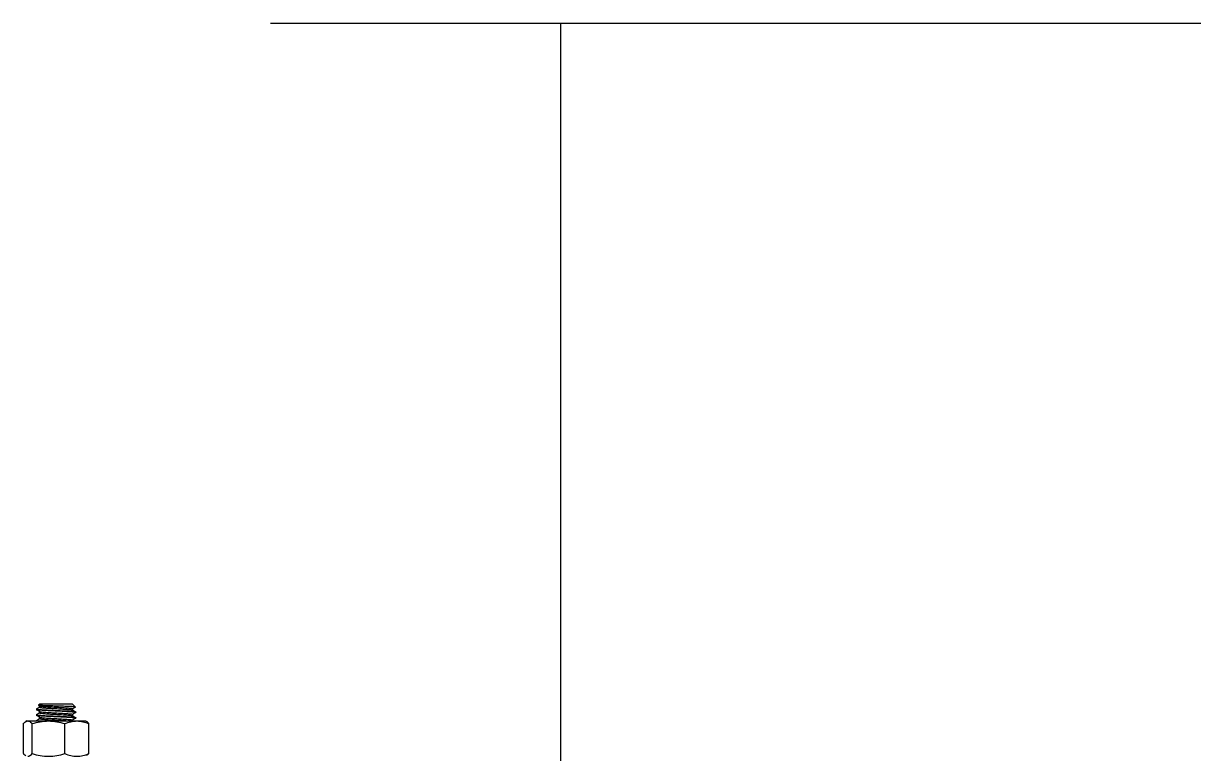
# Model space of a CAD drawing. Extents: x 1247970 to 1725648, y 860327 to 1277876.
# Drawn here: x 1330597 to 1332424, y 1196783 to 1197923 of the extents above; entities that cross this region are included whole.
import ezdxf

# ---------------------------------------------------------------- set-up
doc = ezdxf.new("R2010")
doc.units = 0
doc.header["$LTSCALE"] = 1000
doc.header["$MEASUREMENT"] = 0
doc.layers.get('0').update_dxf_attribs({"color": 254})
doc.layers.add('TK', color=4, linetype='Continuous')

# ---------------------------------------------------------------- blocks, each defined once
blk = doc.blocks.new('A$C63786A89')
at = {"linetype": 'Continuous'}
for p, q in [((-126, 5279), (-2034, 5279)), ((-1581.2, 4103.2), (-1581.2, 5279)), ((-2399.4, 4209.2), (-2399.4, 4208.1)), ((-2399.4, 4208.1), (-2399.3, 4208)), ((-2399.3, 4209.4), (-2394.6, 4212.1)), ((-2399.3, 4208), (-2398.3, 4207.7)), ((-2394.5, 4205.2), (-2399.3, 4208)), ((-2399.3, 4200.5), (-2394.6, 4203.2)), ((-2394.3, 4216.9), (-2396.1, 4215.1)), ((-2396.1, 4215.1), (-2396.1, 4215.1)), ((-2394.5, 4214.1), (-2396.1, 4215.1)), ((-2394.6, 4212), (-2394.6, 4214.2)), ((-2394.6, 4203.1), (-2394.6, 4205.3)), ((-2394.5, 4205.2), (-2393.6, 4205)), ((-2343.4, 4216.9), (-2394.3, 4216.9)), ((-2343.4, 4216.9), (-2343.2, 4216.7)), ((-2343.2, 4216.7), (-2343.4, 4216.7)), ((-2343.1, 4216.5), (-2343.4, 4216.7)), ((-2343.3, 4207.7), (-2338.4, 4204.9)), ((-2343.2, 4216.7), (-2343.2, 4216.6)), ((-2343.2, 4216.6), (-2343.1, 4216.5)), ((-2343.2, 4209.8), (-2343.2, 4207.7)), ((-2342.7, 4216.2), (-2343.1, 4216.5)), ((-2338.8, 4212.2), (-2343.1, 4209.7)), ((-2338.4, 4203.6), (-2343.1, 4200.8)), ((-2342.7, 4216.2), (-2338.8, 4212.3)), ((-2338.8, 4212.2), (-2338.8, 4212.3)), ((-2338.4, 4204.9), (-2338.3, 4204.8)), ((-2338.4, 4203.6), (-2338.3, 4203.7)), ((-2338.3, 4204.8), (-2338.3, 4203.7)), ((-2419.9, 4139.6), (-2419.9, 4186.4)), ((-2414.7, 4190.5), (-2416.4, 4189.5)), ((-2414.7, 4190.5), (-2323.1, 4190.5)), ((-2406.3, 4139.6), (-2406.3, 4186.4)), ((-2399.3, 4200.5), (-2399.4, 4200.3)), ((-2399.4, 4200.3), (-2399.4, 4199.2)), ((-2399.3, 4199.1), (-2399.4, 4199.2)), ((-2399.3, 4191.5), (-2399.4, 4191.4)), ((-2399.4, 4191.4), (-2399.4, 4190.5)), ((-2394.5, 4196.3), (-2399.3, 4199.1)), ((-2399.3, 4191.5), (-2394.6, 4194.3)), ((-2394.6, 4194.2), (-2394.6, 4196.4)), ((-2355.2, 4139.6), (-2355.2, 4186.4)), ((-2343.3, 4198.8), (-2338.4, 4196)), ((-2343.2, 4200.9), (-2343.2, 4198.7)), ((-2343.2, 4192), (-2343.2, 4190.5)), ((-2338.4, 4194.7), (-2343.1, 4191.9)), ((-2338.4, 4196), (-2338.3, 4195.9)), ((-2338.4, 4194.7), (-2338.3, 4194.8)), ((-2338.3, 4195.9), (-2338.3, 4194.8)), ((-2323.1, 4190.5), (-2321.4, 4189.5)), ((-2317.8, 4139.6), (-2317.8, 4186.4))]:
    blk.add_line(p, q, dxfattribs=at)
for points, knots in [([(-2399.3, 4209.4), (-2399.3, 4209.3), (-2399.4, 4209.3), (-2399.4, 4209.3), (-2399.4, 4209.2)], [0, 0, 0, 0, 0.600507, 1, 1, 1, 1]), ([(-2399.4, 4209.2), (-2399.4, 4209.2), (-2399.2, 4209), (-2398.7, 4208.9), (-2398, 4208.8), (-2396.5, 4208.6), (-2393.9, 4208.4), (-2391.7, 4208.2), (-2390.5, 4208.1)], [0, 0, 0, 0, 0.022323, 0.073172, 0.154943, 0.267309, 0.580058, 1, 1, 1, 1]), ([(-2390.5, 4207), (-2392.1, 4207.1), (-2394.7, 4207.3), (-2397.3, 4207.6), (-2398.3, 4207.7)], [0, 0, 0, 0, 0.609757, 1, 1, 1, 1]), ([(-2388.6, 4214.4), (-2389.6, 4214.5), (-2391.4, 4214.6), (-2393.6, 4214.7), (-2395.1, 4214.9), (-2395.9, 4214.9), (-2396.1, 4215.1)], [0, 0, 0, 0, 0.397446, 0.702405, 0.905141, 1, 1, 1, 1]), ([(-2394.6, 4212), (-2394.6, 4212), (-2394.4, 4211.8), (-2393.8, 4211.7), (-2392.4, 4211.4), (-2390.2, 4211.2), (-2387.2, 4210.9), (-2383.6, 4210.7), (-2379.4, 4210.4), (-2374.9, 4210.1), (-2368.5, 4209.8), (-2362.2, 4209.4), (-2356.2, 4209.1), (-2352.2, 4208.8), (-2348.9, 4208.6), (-2346.3, 4208.3), (-2344.5, 4208), (-2343.6, 4207.9), (-2343.3, 4207.7)], [0, 0, 0, 0, 0.003454, 0.010692, 0.037889, 0.081612, 0.140406, 0.212192, 0.2944, 0.384076, 0.47799, 0.664974, 0.751306, 0.828653, 0.894238, 0.945724, 0.981321, 1, 1, 1, 1]), ([(-2394.6, 4203.1), (-2394.6, 4203), (-2394.1, 4202.9), (-2393.9, 4202.8), (-2393.6, 4202.7)], [0, 0, 0, 0, 0.294899, 1, 1, 1, 1]), ([(-2394.5, 4214.1), (-2394.2, 4214), (-2393.2, 4213.8), (-2391.4, 4213.5), (-2388.8, 4213.3), (-2385.5, 4213), (-2381.6, 4212.7), (-2375.5, 4212.4), (-2369.2, 4212), (-2362.9, 4211.7), (-2358.3, 4211.4), (-2354.1, 4211.2), (-2350.5, 4210.9), (-2347.5, 4210.6), (-2345.3, 4210.4), (-2343.9, 4210.2), (-2343.3, 4210), (-2343.2, 4209.9), (-2343.2, 4209.8)], [0, 0, 0, 0, 0.01868, 0.054277, 0.105763, 0.171347, 0.248693, 0.335025, 0.522009, 0.615924, 0.705599, 0.787807, 0.859592, 0.918386, 0.96211, 0.989308, 0.996543, 1, 1, 1, 1]), ([(-2393.6, 4205), (-2392.3, 4204.7), (-2388.8, 4204.4), (-2382.4, 4203.9), (-2374.3, 4203.4), (-2366.9, 4203), (-2361, 4202.7), (-2356.8, 4202.4), (-2353, 4202.2), (-2349.7, 4201.9), (-2347, 4201.7), (-2345.1, 4201.5), (-2343.8, 4201.2), (-2343.3, 4201.1), (-2343.2, 4200.9), (-2343.2, 4200.9)], [0, 0, 0, 0, 0.079397, 0.210688, 0.37738, 0.558336, 0.646974, 0.730582, 0.806487, 0.872269, 0.92584, 0.965525, 0.990178, 0.996771, 1, 1, 1, 1]), ([(-2393.6, 4202.7), (-2392.4, 4202.5), (-2389, 4202.2), (-2382.9, 4201.7), (-2375.2, 4201.2), (-2366.7, 4200.8), (-2358.5, 4200.3), (-2352.2, 4199.9), (-2348.1, 4199.6), (-2345.8, 4199.3), (-2344.3, 4199.1), (-2343.5, 4199), (-2343.3, 4198.8)], [0, 0, 0, 0, 0.076129, 0.201385, 0.361063, 0.536229, 0.706082, 0.850457, 0.907574, 0.95229, 0.983331, 1, 1, 1, 1]), ([(-2390.5, 4208.1), (-2385.4, 4207.8), (-2377.6, 4207.4), (-2366.8, 4206.9), (-2358.6, 4206.5), (-2351.2, 4206.2), (-2345.8, 4205.8), (-2342.3, 4205.5), (-2340.5, 4205.3), (-2339.3, 4205.1), (-2338.6, 4205), (-2338.4, 4204.9)], [0, 0, 0, 0, 0.288675, 0.45439, 0.616901, 0.763185, 0.881518, 0.927147, 0.962487, 0.986875, 1, 1, 1, 1]), ([(-2338.3, 4203.7), (-2338.3, 4203.8), (-2338.9, 4204), (-2339.8, 4204.1), (-2341.5, 4204.3), (-2343.6, 4204.5), (-2346.4, 4204.7), (-2351, 4205), (-2357.5, 4205.4), (-2366, 4205.8), (-2374.7, 4206.2), (-2382.8, 4206.6), (-2388.1, 4206.9), (-2390.5, 4207)], [0, 0, 0, 0, 0.007474, 0.026715, 0.057888, 0.100418, 0.15342, 0.21576, 0.362935, 0.529332, 0.700642, 0.862147, 1, 1, 1, 1]), ([(-2338.8, 4212.3), (-2338.9, 4212.4), (-2339.4, 4212.5), (-2340.4, 4212.6), (-2342, 4212.7), (-2344.2, 4212.9), (-2346.8, 4213), (-2351.2, 4213.2), (-2357.5, 4213.4), (-2365.5, 4213.6), (-2373.8, 4213.9), (-2381.5, 4214.1), (-2386.4, 4214.3), (-2388.6, 4214.4)], [0, 0, 0, 0, 0.009005, 0.029828, 0.062254, 0.105696, 0.159308, 0.222014, 0.369384, 0.535453, 0.705888, 0.865592, 1, 1, 1, 1]), ([(-2419.9, 4186.4), (-2419.7, 4186.7), (-2418.6, 4187.9), (-2417.3, 4189), (-2416.3, 4189.5)], [0, 0, 0, 0, 0.27214, 1, 1, 1, 1]), ([(-2416.3, 4189.5), (-2416, 4189.7), (-2415, 4190.2), (-2413.9, 4190.5), (-2413.1, 4190.5)], [0, 0, 0, 0, 0.266275, 1, 1, 1, 1]), ([(-2413.1, 4190.5), (-2412.5, 4190.5), (-2410.9, 4190.2), (-2408.6, 4188.8), (-2407, 4187.3), (-2406.3, 4186.4)], [0, 0, 0, 0, 0.214846, 0.574291, 1, 1, 1, 1]), ([(-2406.3, 4186.4), (-2402.1, 4187.6), (-2393.7, 4189.7), (-2385, 4190.5), (-2380.7, 4190.5)], [0, 0, 0, 0, 0.500488, 1, 1, 1, 1]), ([(-2399.4, 4200.3), (-2399.4, 4200.2), (-2398.9, 4200.1), (-2398.6, 4200), (-2398.3, 4200)], [0, 0, 0, 0, 0.284405, 1, 1, 1, 1]), ([(-2399.4, 4191.4), (-2399.4, 4191.4), (-2399.2, 4191.3), (-2398.7, 4191.1), (-2397.4, 4190.9), (-2395.4, 4190.7), (-2393.7, 4190.5), (-2392.8, 4190.5)], [0, 0, 0, 0, 0.023766, 0.074575, 0.26685, 0.577881, 1, 1, 1, 1]), ([(-2390.5, 4198.1), (-2391.6, 4198.2), (-2393.7, 4198.3), (-2396.3, 4198.6), (-2398.1, 4198.8), (-2399, 4199), (-2399.3, 4199.1)], [0, 0, 0, 0, 0.388109, 0.689534, 0.895144, 1, 1, 1, 1]), ([(-2398.3, 4200), (-2397.3, 4199.8), (-2394.7, 4199.5), (-2392.1, 4199.3), (-2390.5, 4199.2)], [0, 0, 0, 0, 0.390243, 1, 1, 1, 1]), ([(-2394.6, 4194.2), (-2394.6, 4194.1), (-2393.9, 4193.9), (-2393, 4193.7), (-2391.3, 4193.5), (-2389, 4193.3), (-2386.2, 4193), (-2381.6, 4192.7), (-2375.2, 4192.3), (-2367.1, 4191.9), (-2359.2, 4191.5), (-2352.3, 4191), (-2348.2, 4190.7), (-2346.5, 4190.5)], [0, 0, 0, 0, 0.008633, 0.030467, 0.065649, 0.113361, 0.17237, 0.24111, 0.400216, 0.573745, 0.743191, 0.890496, 1, 1, 1, 1]), ([(-2394.5, 4196.3), (-2394.2, 4196.1), (-2393.2, 4196), (-2391.4, 4195.7), (-2388.8, 4195.5), (-2385.5, 4195.2), (-2381.6, 4194.9), (-2375.5, 4194.6), (-2369.2, 4194.2), (-2362.9, 4193.9), (-2358.3, 4193.6), (-2354.1, 4193.3), (-2350.5, 4193.1), (-2347.5, 4192.8), (-2345.3, 4192.6), (-2343.9, 4192.3), (-2343.3, 4192.2), (-2343.2, 4192), (-2343.2, 4192)], [0, 0, 0, 0, 0.018679, 0.054277, 0.105762, 0.171346, 0.248693, 0.335026, 0.522009, 0.615924, 0.705599, 0.787807, 0.859593, 0.918387, 0.962111, 0.989308, 0.996545, 1, 1, 1, 1]), ([(-2390.5, 4199.2), (-2385.4, 4198.9), (-2377.6, 4198.5), (-2366.8, 4198), (-2358.6, 4197.6), (-2351.2, 4197.2), (-2345.8, 4196.9), (-2342.3, 4196.6), (-2340.5, 4196.4), (-2339.3, 4196.2), (-2338.6, 4196.1), (-2338.4, 4196)], [0, 0, 0, 0, 0.288662, 0.454372, 0.61689, 0.763172, 0.881507, 0.927139, 0.962484, 0.986874, 1, 1, 1, 1]), ([(-2338.3, 4194.8), (-2338.3, 4194.9), (-2338.9, 4195), (-2339.8, 4195.2), (-2341.5, 4195.4), (-2343.6, 4195.6), (-2346.4, 4195.8), (-2351, 4196.1), (-2357.5, 4196.5), (-2366, 4196.9), (-2374.7, 4197.3), (-2382.8, 4197.7), (-2388.1, 4198), (-2390.5, 4198.1)], [0, 0, 0, 0, 0.007476, 0.026716, 0.057887, 0.100414, 0.153414, 0.215754, 0.362928, 0.529315, 0.700628, 0.862146, 1, 1, 1, 1]), ([(-2380.7, 4190.5), (-2376.4, 4190.5), (-2367.7, 4189.7), (-2359.3, 4187.6), (-2355.2, 4186.4)], [0, 0, 0, 0, 0.499512, 1, 1, 1, 1]), ([(-2355.2, 4186.4), (-2352.2, 4187.6), (-2346.1, 4189.7), (-2339.6, 4190.5), (-2336.5, 4190.5)], [0, 0, 0, 0, 0.505313, 1, 1, 1, 1]), ([(-2336.5, 4190.5), (-2333.3, 4190.5), (-2326.9, 4189.7), (-2320.8, 4187.6), (-2317.8, 4186.4)], [0, 0, 0, 0, 0.494687, 1, 1, 1, 1]), ([(-2317.8, 4186.4), (-2318.1, 4186.7), (-2319.2, 4187.9), (-2320.4, 4189), (-2321.4, 4189.5)], [0, 0, 0, 0, 0.27214, 1, 1, 1, 1]), ([(-2419.9, 4139.6), (-2419.7, 4139.3), (-2418.6, 4138.1), (-2417.3, 4137), (-2416.3, 4136.4)], [0, 0, 0, 0, 0.27214, 1, 1, 1, 1]), ([(-2413.1, 4135.5), (-2412.5, 4135.5), (-2410.9, 4135.8), (-2408.6, 4137.2), (-2407, 4138.7), (-2406.3, 4139.6)], [0, 0, 0, 0, 0.214846, 0.574291, 1, 1, 1, 1]), ([(-2406.3, 4139.6), (-2402.1, 4138.4), (-2393.7, 4136.3), (-2385, 4135.5), (-2380.7, 4135.5)], [0, 0, 0, 0, 0.500488, 1, 1, 1, 1]), ([(-2380.7, 4135.5), (-2376.4, 4135.5), (-2367.7, 4136.3), (-2359.3, 4138.4), (-2355.2, 4139.6)], [0, 0, 0, 0, 0.499512, 1, 1, 1, 1]), ([(-2355.2, 4139.6), (-2352.2, 4138.4), (-2346.1, 4136.3), (-2339.6, 4135.5), (-2336.5, 4135.5)], [0, 0, 0, 0, 0.505313, 1, 1, 1, 1]), ([(-2336.5, 4135.5), (-2333.3, 4135.5), (-2326.9, 4136.3), (-2320.8, 4138.4), (-2317.8, 4139.6)], [0, 0, 0, 0, 0.494687, 1, 1, 1, 1]), ([(-2317.8, 4139.6), (-2318.1, 4139.3), (-2319.2, 4138.1), (-2320.4, 4137), (-2321.4, 4136.4)], [0, 0, 0, 0, 0.27214, 1, 1, 1, 1])]:
    blk.add_open_spline(points, degree=3, knots=knots, dxfattribs=at)

msp = doc.modelspace()

# ---------------------------------------------------------------- block references
at = {"layer": 'TK'}
msp.add_blockref('A$C63786A89', (1333017, 1192643.7, -355), dxfattribs=at)

doc.saveas('drawing.dxf')
